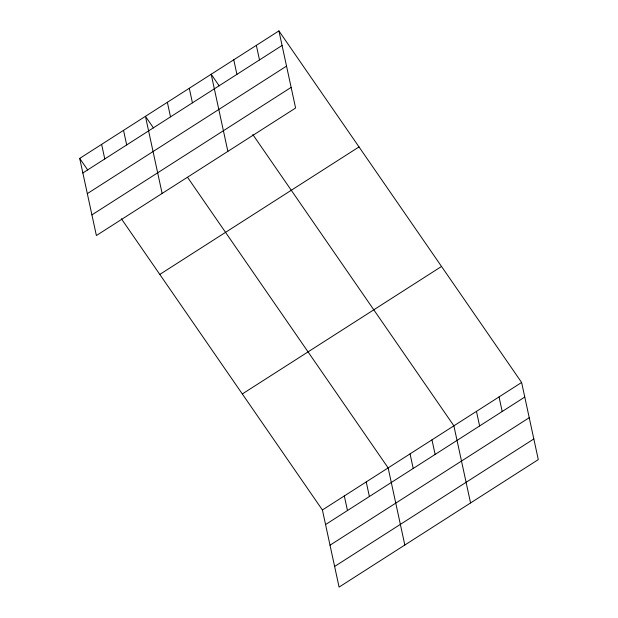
<?xml version="1.0" encoding="UTF-8"?>
<svg xmlns="http://www.w3.org/2000/svg" width="618" height="618" viewBox="0 0 618 618"><rect width="100%" height="100%" fill="white"/><g stroke="black" fill="none" stroke-linecap="round" stroke-linejoin="round"><path stroke-width="0.93" d="M278.919 30.9L295.597 108.026L96.385 235.528L79.707 158.401L278.919 30.9L521.615 382.472L538.293 459.599L339.081 587.1L322.403 509.974L121.352 218.733M82.858 172.978L282.071 45.477M87.323 193.619L286.536 66.118M91.92 214.886L291.132 87.385M159.799 274.423L359.012 146.922M242.318 393.952L441.53 266.458M322.403 509.974L521.615 382.472M325.555 524.558L524.767 397.057M330.02 545.192L529.232 417.698M334.616 566.459L533.828 438.958M219.197 85.856L211.186 74.253L227.864 151.371M252.832 134.577L453.882 425.825L470.561 502.952M153.457 127.926L145.446 116.323L162.125 193.449M187.625 177.428L388.143 467.903L404.821 545.022M79.707 158.401L87.717 170.004M499.043 396.926L502.195 411.503M476.463 411.372L479.614 425.956M431.974 439.854L435.126 454.431M410.058 453.875L413.21 468.459M366.235 481.924L369.386 496.509M256.346 45.353L259.498 59.931M344.319 495.953L347.471 510.53M233.766 59.799L236.918 74.384M189.278 88.274L192.43 102.858M167.362 102.302L170.514 116.879M123.53 130.352L126.69 144.929M101.622 144.373L104.774 158.957"/></g></svg>
